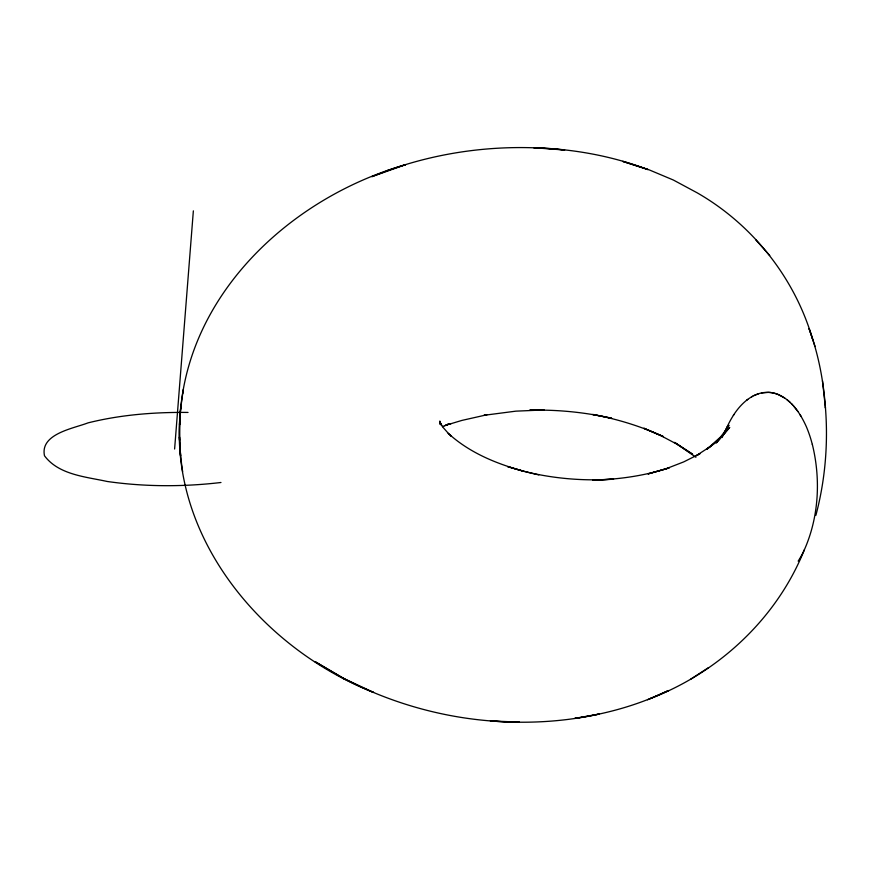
<?xml version="1.0" encoding="UTF-8"?>
<svg xmlns="http://www.w3.org/2000/svg" width="870" height="870" viewBox="0 0 870 870"><rect width="100%" height="100%" fill="white"/><g stroke="black" fill="none" stroke-linecap="round" stroke-linejoin="round"><path stroke-width="1.3" d="M822.498 380.788L825.434 408.03C823.575 381.006 818.409 354.057 809.046 328.61L815.092 346.521M812.678 339.452C794.865 278.03 752.593 224.59 697.098 192.781L673.358 180.025L649.085 169.824L622.735 161.385L648.019 169.596C611.512 155.763 572.688 148.9 533.734 147.715L564.673 150.021C505.187 143.398 444.211 150.216 387.857 170.487L389.532 169.9L371.816 176.664L405.67 164.658C294.321 196.479 191.868 288.927 180.623 408.933C166.768 534.996 260.978 648.096 373.545 692.4L342.932 678.078L314.973 661.591L344.64 678.97L342.932 678.078C397.144 706.581 458.044 721.959 519.303 722.122L490.365 720.915C526.796 723.873 563.629 721.904 599.354 714.009L574.765 718.392C607.162 713.781 638.971 704.798 668.475 690.53L647.497 699.774M174.609 449.018L193.357 210.855M439.992 424.038L440.209 421.417L439.992 423.657M440.002 423.886L440.209 421.417M182.733 393.273L183.189 389.858L180.623 408.933M815.886 515.334C825.195 480.338 828.283 443.646 825.434 407.562M723.883 434.576L724.264 433.564M724.656 432.575L727.603 425.832M812.319 444.352C820.856 479.033 818.931 516.889 804.402 549.709C776.877 618.472 718.413 672.738 649.52 698.871M722.122 437.523L727.157 426.768M804.402 549.709L803.956 550.645A177.404 125.987 20.6 0 1 798.16 561.139M812.275 444.352A175.109 124.356 20.6 0 0 806.414 426.833C800.335 413.272 791.265 399.276 776.682 393.936A21.326 15.149 20.6 0 0 769.83 392.446C753.833 391.043 740.685 403.452 732.888 416.164A186.191 132.229 20.6 0 0 727.614 425.832M733.399 415.349L733.921 414.555M729.147 425.343L716.467 442.776L729.625 427.496L716.467 442.776M724.645 433.314L706.777 449.311L717.261 441.144L706.777 449.311M746.536 400.32L747.765 399.384M710.681 446.277L696.283 455.662L699.926 453.759L683.7 461.905L666.311 468.647L648.085 473.932L669.204 467.875C644.507 475.76 618.668 479.587 592.764 480.044L613.611 479.185C583.085 481.197 552.276 478.554 522.609 470.996L507.775 466.668L522.609 470.996M690.595 679.263L708.463 667.66M751.473 396.905L752.713 396.198M753.964 395.556L758.944 393.588M444.581 425.778L448.148 424.31L442.373 426.648M445.951 425.202L461.981 420.395L486.95 414.772L483.992 415.305L515.888 411.151L544.131 409.955L529.678 410.216C557.246 409.498 584.857 412.26 611.751 418.285L592.72 414.468C617.047 419.003 640.875 426.256 663.375 436.599L643.833 428.225L660.874 435.663L677.241 444.342L692.64 454.227L674.587 442.373L695.924 457.261M449.518 424.005L447.506 424.538L451.073 423.614M761.424 392.946L768.656 392.359A21.554 15.312 20.6 0 1 777.856 394.371L784.729 398.047M220.969 482.491C183.211 486.95 144.833 486.863 107.162 481.469C85.651 476.749 58.66 474.835 44.49 455.771C39.857 433.804 73.482 428.508 87.99 422.885C120.636 414.729 154.447 412.086 188.029 412.434M538.824 474.9C506.383 467.603 473.182 456.152 448.202 433.325L451.182 436.12L450.421 435.402M787.035 399.721L790.417 402.669M448.626 433.706L443.037 427.377L440.1 422.592L441.525 425.321L440.829 424.005M791.537 403.778L792.646 404.931M755.725 239.772L769.743 255.508M793.734 406.149L797.964 411.575M799.987 414.609L800.965 416.208M440.1 422.592L440.916 424.223L439.611 421.352L440.916 424.223M440.503 423.288L440.166 421.896M180.329 452.628L180.579 456.065L179.481 436.925L179.546 440.383L179.666 421.189L179.557 424.647L180.906 405.485C178.47 427.507 179.329 449.768 182.635 471.649"/></g></svg>
